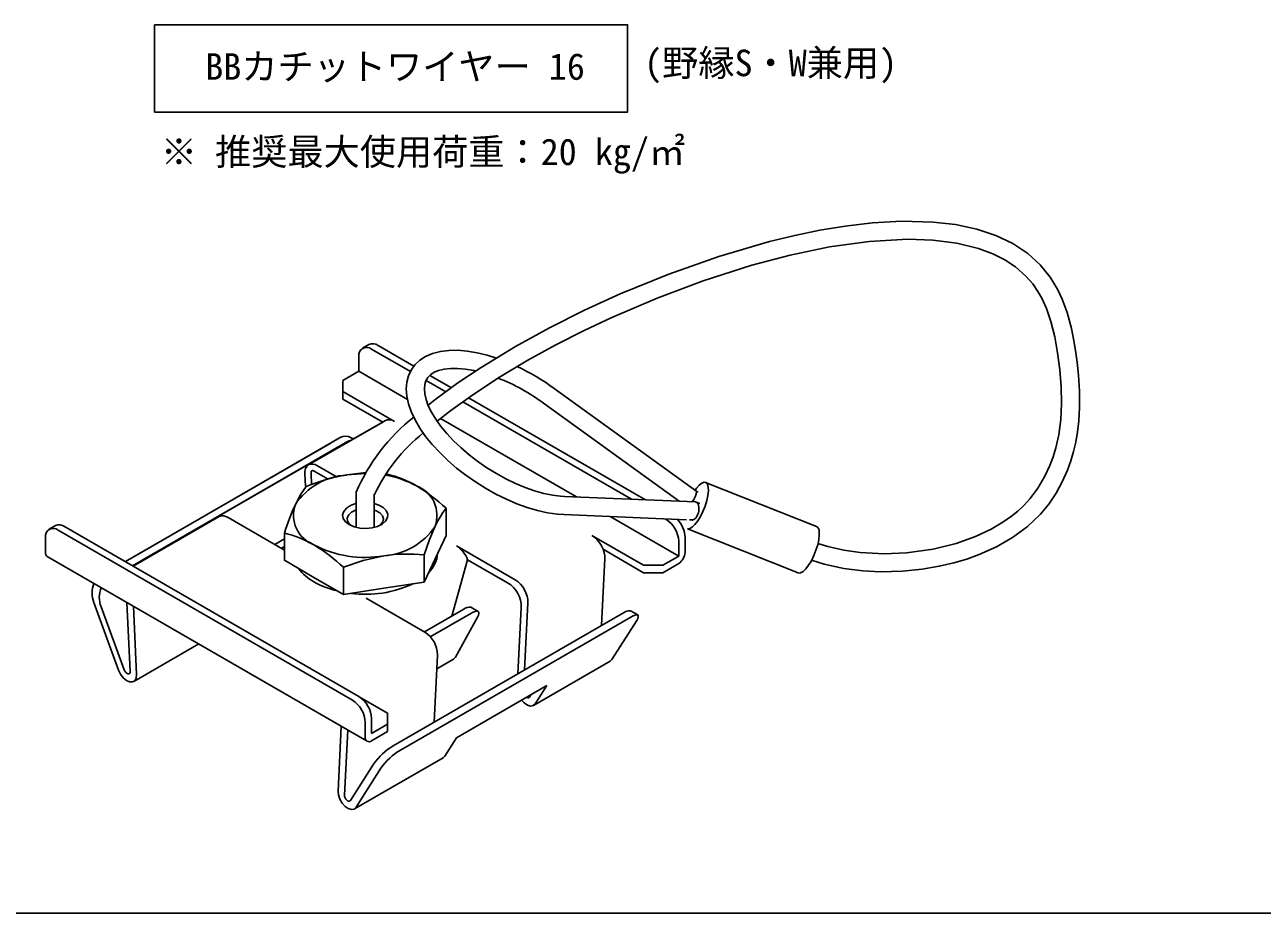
# Model space of a CAD drawing. Units: millimetres on the paper. Extents: x -142 to 140, y -98 to 97.
# Drawn here: x -45.7 to 22.7, y -98.2 to -49.1 of the extents above; entities that cross this region are included whole.
import ezdxf
from ezdxf.enums import TextEntityAlignment as Align

# ---------------------------------------------------------------- set-up
doc = ezdxf.new("R2010")
doc.units = ezdxf.units.MM
doc.layers.add('0-0_文字･図枠･寸法', color=7, linetype='Continuous')
doc.layers.add('0-2_BBカチットワイヤー', color=7, linetype='Continuous')
doc.styles.add('ＭＳ ゴシック', font='')
doc.styles.get('ＭＳ ゴシック').set_extended_font_data('MS Gothic')

msp = doc.modelspace()

# ---------------------------------------------------------------- linework, layer by layer
at = {"layer": '0-0_文字･図枠･寸法'}
msp.add_line((-142.236, -98.176), (139.764, -98.176), dxfattribs=at)
msp.add_lwpolyline([(-38.553, -49.104), (-38.553, -53.931), (-12.409, -53.931), (-12.409, -49.104)], close=True, dxfattribs=at)
at = {"layer": '0-2_BBカチットワイヤー'}
for p, q in [((-26.7, -66.765), (-27.053, -66.969)), ((-26.553, -67.018), (-24.411, -68.255)), ((-24.219, -67.958), (-26.2, -66.814)), ((-27.26, -67.427), (-27.26, -68.243)), ((-27.26, -68.243), (-28.144, -68.754)), ((-27.26, -68.243), (-24.57, -69.796)), ((-23.547, -68.754), (-22.459, -69.382)), ((-22.147, -69.154), (-23.334, -68.469)), ((-28.144, -69.774), (-28.144, -69.366)), ((-11.424, -75.344), (-21.194, -69.704)), ((-8.589, -74.881), (-16.464, -69.192)), ((-28.144, -69.774), (-25.941, -71.046)), ((-21.51, -69.93), (-12.186, -75.312)), ((-17.05, -70.003), (-9.549, -75.422)), ((-25.941, -71.046), (-29.475, -73.086)), ((-25.795, -70.961), (-27.592, -71.998)), ((-22.74, -70.853), (-15.234, -75.186)), ((-28.851, -72.224), (-40.164, -78.755)), ((-28.503, -72.486), (-39.763, -78.986)), ((-28.288, -71.899), (-39.602, -78.43)), ((-27.887, -72.13), (-39.201, -78.661)), ((-27.561, -71.981), (-27.678, -71.913)), ((-28.479, -72.511), (-30.038, -73.41)), ((-29.901, -73.864), (-29.872, -74.502)), ((-28.959, -74.202), (-29.733, -73.755)), ((-28.457, -74.084), (-29.538, -73.46)), ((-26.864, -73.834), (-27.932, -73.971)), ((-30.212, -74.595), (-30.244, -73.914)), ((-26.892, -73.885), (-27.932, -73.971)), ((-25.7, -73.921), (-25.762, -73.918)), ((-1.964, -76.825), (-8.094, -74.38)), ((-27.407, -74.924), (-27.407, -75.795)), ((-26.407, -75.795), (-26.407, -75.032)), ((-8.663, -75.458), (-15.894, -75.159)), ((-8.499, -74.917), (-8.59, -74.881)), ((-27.407, -75.795), (-27.407, -76.864)), ((-26.407, -76.864), (-26.407, -75.795)), ((-22.442, -77.316), (-22.442, -75.811)), ((-8.411, -75.55), (-8.616, -75.468)), ((-34.987, -76.268), (-39.73, -79.006)), ((-34.487, -76.317), (-31.371, -78.116)), ((-13.366, -76.264), (-9.582, -78.449)), ((-10.318, -76.391), (-10.29, -76.407)), ((-8.979, -76.446), (-8.826, -76.452)), ((-8.851, -76.451), (-8.781, -76.479)), ((-44.024, -76.766), (-44.377, -76.97)), ((-27.614, -86.408), (-43.877, -77.02)), ((-43.524, -76.815), (-27.26, -86.204)), ((-9.094, -76.942), (-2.983, -79.38)), ((-44.584, -77.428), (-44.584, -78.244)), ((-31.371, -77.498), (-31.906, -77.807)), ((-31.371, -77.925), (-31.536, -78.02)), ((-22.442, -77.316), (-23.046, -78.603)), ((-18.619, -79.763), (-21.862, -77.891)), ((-9.582, -78.449), (-9.582, -77.632)), ((-9.229, -78.244), (-9.229, -77.428)), ((-44.481, -78.473), (-26.803, -88.678)), ((-23.649, -79.89), (-23.649, -78.385)), ((-23.046, -78.603), (-23.649, -79.89)), ((-22.125, -81.767), (-21.25, -78.653)), ((-19.039, -79.929), (-21.25, -78.653)), ((-13.67, -78.583), (-13.854, -82.289)), ((-11.527, -79.367), (-13.764, -78.076)), ((-10.466, -78.959), (-9.582, -78.449)), ((-28.113, -80.573), (-29.742, -79.628)), ((-23.649, -79.89), (-25.881, -80.231)), ((-41.908, -81.015), (-40.544, -84.745)), ((-40.233, -84.732), (-41.507, -81.246)), ((-40.078, -81.015), (-39.9, -84.816)), ((-39.547, -84.997), (-39.724, -81.219)), ((-26.86, -80.776), (-23.617, -82.649)), ((-21.465, -81.386), (-23.635, -82.638)), ((-20.673, -81.506), (-21.065, -81.279)), ((-18.471, -84.954), (-18.29, -81.302)), ((-17.913, -81.033), (-18.096, -84.738)), ((-12.635, -81.585), (-25.363, -88.933)), ((-12.234, -81.817), (-24.962, -89.164)), ((-21.073, -81.613), (-23.312, -82.905)), ((-21.921, -84.042), (-20.706, -81.825)), ((-11.905, -82.007), (-13.269, -84.162)), ((-11.845, -81.703), (-12.246, -81.472)), ((-39.702, -85.375), (-36.113, -83.304)), ((-23.095, -87.623), (-22.911, -83.918)), ((-22.024, -84.151), (-21.921, -84.042)), ((-22.949, -84.685), (-22.024, -84.151)), ((-17.604, -86.702), (-13.362, -84.253)), ((-13.269, -84.162), (-13.362, -84.253)), ((-21.87, -88.486), (-16.872, -85.6)), ((-17.824, -86.239), (-17.735, -86.098)), ((-17.184, -86.093), (-17.512, -86.611)), ((-16.872, -85.6), (-17.217, -86.145)), ((-26.553, -87.429), (-26.553, -88.245)), ((-28.231, -87.854), (-28.408, -91.428)), ((-28.055, -91.654), (-27.877, -88.058)), ((-26.907, -88.45), (-26.907, -87.633)), ((-26.553, -88.245), (-25.669, -87.735)), ((-25.669, -88.143), (-26.553, -88.654)), ((-25.669, -88.143), (-25.669, -87.735)), ((-22.51, -89.497), (-21.87, -88.486)), ((-27.504, -92.417), (-22.603, -89.587)), ((-22.603, -89.587), (-22.51, -89.497)), ((-26.449, -89.939), (-27.723, -91.954)), ((-27.411, -92.326), (-26.048, -90.171))]:
    msp.add_line(p, q, dxfattribs=at)
for points in [[(6.89, -60.39), (5.725, -60.143), (4.475, -59.999), (2.758, -59.957), (1.136, -60.048), (-0.377, -60.223), (-1.784, -60.454), (-3.166, -60.739), (-4.56, -61.079), (-7.368, -61.9), (-10.124, -62.871), (-12.819, -63.968), (-14.795, -64.869), (-16.726, -65.839), (-18.606, -66.878), (-20.498, -68.031), (-21.786, -68.889), (-23.053, -69.815), (-23.429, -70.121)], [(-2.243, -78.676), (-1.55, -78.903), (-0.455, -79.136), (0.59, -79.266), (1.576, -79.314), (2.785, -79.285), (3.867, -79.176), (4.817, -79.015), (5.63, -78.825), (6.342, -78.614), (7.024, -78.369), (7.988, -77.937), (8.873, -77.429), (9.669, -76.842), (10.414, -76.13), (10.866, -75.581), (11.275, -74.975), (11.617, -74.355), (11.906, -73.71), (12.098, -73.18), (12.246, -72.676), (12.365, -72.164), (12.462, -71.592), (12.531, -70.971), (12.569, -70.217), (12.561, -69.336), (12.506, -68.451), (12.436, -67.748), (12.37, -67.227), (12.28, -66.65), (12.126, -65.882), (11.884, -64.987), (11.612, -64.252), (11.351, -63.706), (10.953, -63.053), (10.4, -62.366), (9.709, -61.734), (8.891, -61.191), (7.952, -60.742), (6.89, -60.39)], [(-22.932, -71.005), (-22.181, -70.411), (-20.961, -69.537), (-19.486, -68.574), (-17.925, -67.638), (-16.366, -66.778), (-14.816, -65.99), (-13.283, -65.268), (-10.778, -64.2), (-8.229, -63.244), (-5.54, -62.385), (-3.427, -61.827), (-1.239, -61.372), (0.944, -61.07), (3.081, -60.953), (4.464, -61), (5.793, -61.168), (6.996, -61.462), (7.775, -61.751), (8.443, -62.086), (9.025, -62.469), (9.612, -62.987), (9.983, -63.418), (10.273, -63.836), (10.482, -64.202), (10.743, -64.77), (10.993, -65.498), (11.204, -66.344), (11.361, -67.232), (11.474, -68.157), (11.549, -69.105), (11.572, -70.025), (11.533, -70.907), (11.426, -71.746), (11.265, -72.476), (11.117, -72.962), (10.934, -73.446), (10.656, -74.038), (10.267, -74.696), (9.844, -75.262)], [(-19.656, -67.518), (-20.168, -67.357), (-20.727, -67.22), (-21.271, -67.128), (-21.793, -67.083), (-22.29, -67.088), (-22.756, -67.144), (-23.186, -67.254), (-23.57, -67.418), (-23.899, -67.631), (-24.168, -67.887), (-24.376, -68.179), (-24.523, -68.5), (-24.61, -68.847), (-24.639, -69.218), (-24.61, -69.614), (-24.519, -70.034), (-24.367, -70.472), (-24.156, -70.923), (-23.888, -71.38), (-23.569, -71.837), (-23.202, -72.29), (-22.791, -72.735), (-22.342, -73.168), (-21.859, -73.586), (-21.346, -73.983), (-20.809, -74.358), (-20.254, -74.705), (-19.684, -75.023), (-19.107, -75.307), (-18.528, -75.555), (-17.951, -75.763), (-17.382, -75.93), (-16.827, -76.054), (-16.29, -76.132), (-15.935, -76.158), (-9.158, -76.439)], [(-15.894, -75.159), (-16.117, -75.144), (-16.566, -75.085), (-17.044, -74.985), (-17.547, -74.843), (-18.067, -74.661), (-18.597, -74.44), (-19.131, -74.184), (-19.661, -73.894), (-20.181, -73.574), (-20.684, -73.229), (-21.163, -72.862), (-21.613, -72.479), (-22.028, -72.085), (-22.403, -71.685), (-22.733, -71.284), (-23.014, -70.89), (-23.244, -70.507), (-23.421, -70.143), (-23.545, -69.802), (-23.617, -69.492), (-23.639, -69.216), (-23.618, -68.976), (-23.554, -68.767), (-23.443, -68.578), (-23.287, -68.422), (-23.093, -68.297), (-22.856, -68.199), (-22.549, -68.123), (-22.198, -68.084), (-21.804, -68.084), (-21.373, -68.123), (-20.908, -68.204), (-20.798, -68.231)], [(-25.295, -71.011), (-28.144, -69.366), (-28.144, -68.754)], [(-28.288, -71.899), (-28.143, -71.839), (-27.989, -71.821), (-27.832, -71.847), (-27.678, -71.913), (-27.678, -71.913)], [(-27.701, -72.062), (-27.742, -72.071), (-27.887, -72.13)], [(-29.538, -73.46), (-29.68, -73.394), (-29.817, -73.365), (-29.943, -73.373), (-30.051, -73.419), (-30.139, -73.5), (-30.202, -73.612), (-30.237, -73.753), (-30.244, -73.914)], [(-29.888, -74.152), (-29.888, -74.141), (-29.889, -74.13), (-29.889, -74.119), (-29.89, -74.108), (-29.89, -74.097), (-29.891, -74.085), (-29.891, -74.074), (-29.892, -74.062), (-29.892, -74.051), (-29.893, -74.039), (-29.893, -74.027), (-29.894, -74.015), (-29.895, -74.003), (-29.895, -73.991), (-29.896, -73.978), (-29.896, -73.966), (-29.897, -73.953), (-29.898, -73.94), (-29.898, -73.926), (-29.899, -73.912), (-29.9, -73.899), (-29.901, -73.884), (-29.901, -73.87), (-29.902, -73.856), (-29.902, -73.841), (-29.902, -73.828), (-29.901, -73.814), (-29.899, -73.801), (-29.897, -73.789), (-29.893, -73.777), (-29.889, -73.767), (-29.884, -73.757), (-29.877, -73.749), (-29.869, -73.742), (-29.859, -73.737), (-29.848, -73.733), (-29.836, -73.731), (-29.823, -73.73), (-29.81, -73.73)], [(-29.81, -73.73), (-29.798, -73.731), (-29.785, -73.734), (-29.774, -73.737), (-29.762, -73.741), (-29.751, -73.746), (-29.74, -73.752), (-29.73, -73.757), (-29.719, -73.763), (-29.709, -73.769)], [(-7.949, -74.64), (-7.992, -74.485), (-8.068, -74.393), (-8.173, -74.369), (-8.301, -74.415), (-8.445, -74.527), (-8.598, -74.701), (-8.681, -74.816)], [(-30.164, -74.605), (-30.46, -75.023), (-30.768, -75.6)], [(-9.092, -76.941), (-9.09, -76.941), (-8.973, -76.93), (-8.836, -76.85), (-8.686, -76.706), (-8.532, -76.506), (-8.381, -76.259), (-8.243, -75.981), (-8.124, -75.684), (-8.031, -75.386), (-7.969, -75.103), (-7.941, -74.85), (-7.949, -74.64)], [(-27.793, -76.712), (-27.998, -76.555), (-28.122, -76.372), (-28.156, -76.177), (-28.097, -75.983), (-27.95, -75.806), (-27.726, -75.658), (-27.441, -75.551), (-27.407, -75.542)], [(-27.407, -75.907), (-27.437, -75.918), (-27.663, -76.03), (-27.822, -76.175), (-27.9, -76.341), (-27.89, -76.513), (-27.792, -76.676), (-27.692, -76.764)], [(-26.407, -75.542), (-26.149, -75.629), (-25.909, -75.768), (-25.743, -75.94), (-25.663, -76.131), (-25.675, -76.327), (-25.779, -76.515), (-25.967, -76.679), (-26.224, -76.807), (-26.532, -76.891), (-26.867, -76.924), (-27.206, -76.904), (-27.522, -76.831), (-27.793, -76.712)], [(-26.121, -76.764), (-26.061, -76.716), (-25.941, -76.558), (-25.907, -76.387), (-25.962, -76.218), (-26.101, -76.066), (-26.311, -75.944), (-26.407, -75.907)], [(-8.663, -75.458), (-8.66, -75.459), (-8.615, -75.469), (-8.573, -75.494), (-8.537, -75.534), (-8.507, -75.586), (-8.484, -75.649), (-8.469, -75.722), (-8.463, -75.801), (-8.465, -75.886), (-8.475, -75.972), (-8.494, -76.058), (-8.52, -76.141), (-8.554, -76.219), (-8.593, -76.288)], [(9.844, -75.262), (9.492, -75.649), (9.155, -75.967), (8.816, -76.245), (8.337, -76.585), (7.679, -76.972), (6.823, -77.373), (5.759, -77.75), (4.482, -78.063), (3.005, -78.268), (1.774, -78.318), (0.451, -78.247), (-0.45, -78.124), (-1.347, -77.927), (-1.884, -77.747)], [(-29.742, -79.628), (-31.371, -78.683), (-31.371, -77.178)], [(-23.649, -78.385), (-23.353, -77.543), (-23.046, -76.806)], [(-2.983, -79.38), (-2.96, -79.387), (-2.842, -79.376), (-2.705, -79.296), (-2.556, -79.152), (-2.401, -78.952), (-2.251, -78.705), (-2.113, -78.426), (-1.994, -78.13), (-1.901, -77.832), (-1.839, -77.549), (-1.811, -77.296), (-1.819, -77.086)], [(-10.466, -78.959), (-11.527, -78.959), (-14.376, -77.314)], [(-25.881, -80.231), (-28.113, -80.573), (-28.113, -79.069), (-27.02, -78.689), (-25.881, -78.435)], [(-9.582, -78.857), (-10.466, -79.367), (-11.527, -79.367)], [(-20.706, -81.825), (-20.653, -81.711), (-20.63, -81.618), (-20.636, -81.549), (-20.673, -81.506), (-20.737, -81.49), (-20.828, -81.504), (-20.942, -81.545), (-21.073, -81.613)], [(-11.905, -82.007), (-11.845, -81.898), (-11.814, -81.809), (-11.814, -81.743), (-11.845, -81.703), (-11.905, -81.691), (-11.992, -81.706), (-12.103, -81.748), (-12.234, -81.817)], [(-40.544, -84.745), (-40.435, -84.971), (-40.285, -85.169), (-40.111, -85.317), (-39.933, -85.398), (-39.772, -85.403), (-39.645, -85.331), (-39.567, -85.19), (-39.547, -84.997)], [(-39.9, -84.816), (-39.907, -84.881), (-39.933, -84.927), (-39.975, -84.951), (-40.029, -84.95), (-40.088, -84.923), (-40.146, -84.873), (-40.196, -84.807), (-40.233, -84.732)], [(-27.242, -86.215), (-25.669, -87.123), (-25.669, -87.735)], [(-17.512, -86.611), (-17.621, -86.711), (-17.771, -86.736), (-17.945, -86.683), (-18.123, -86.559), (-18.265, -86.404)], [(-17.994, -86.248), (-17.968, -86.263), (-17.91, -86.28), (-17.86, -86.272), (-17.824, -86.239)], [(-28.408, -91.428), (-28.388, -91.644), (-28.31, -91.874), (-28.184, -92.093), (-28.022, -92.274), (-27.845, -92.398), (-27.671, -92.451), (-27.521, -92.426), (-27.411, -92.326)], [(-27.723, -91.954), (-27.76, -91.987), (-27.81, -91.995), (-27.868, -91.978), (-27.927, -91.936), (-27.98, -91.876), (-28.023, -91.803), (-28.049, -91.726), (-28.055, -91.654)]]:
    msp.add_lwpolyline(points, dxfattribs=at)
for centre, radius, start, end in [((-26.829, -67.357), 0.437, 50.79671, 189.21399), ((-26.493, -67.223), 0.503, 54.38234, 114.30723), ((-23.484, -78.745), 11.854, 53.69195, 65.16961), ((-23.56, -78.856), 10.989, 53.67418, 68.64771), ((-17.668, -79.098), 10.595, 128.23425, 156.80198), ((-25.588, -71.422), 0.505, 54.53269, 114.15688), ((-17.547, -79.295), 9.818, 128.82135, 154.58046), ((-27.717, -77.629), 3.664, 93.37339, 146.37041), ((-26.378, -83.697), 9.849, 99.07925, 112.60925), ((-26.749, -79.549), 5.65, 61.70113, 80.33594), ((-27.118, -79.814), 6.061, 59.81867, 76.46797), ((-29.229, -83.058), 9.928, 46.87807, 58.70229), ((-24.696, -76.213), 1.754, 340.23755, 69.11596), ((-9.924, -74.645), 1.355, 323.47394, 349.93102), ((-18.677, -81.126), 13.294, 155.43818, 162.72695), ((-29.117, -76.193), 1.754, 160.23754, 249.11597), ((-18.494, -78.886), 5.004, 142.09419, 155.44943), ((-34.779, -76.723), 0.5, 54.18795, 114.50162), ((-11.118, -77.702), 1.537, 2.6055, 57.39452), ((-10.764, -77.498), 1.537, 2.6055, 44.66253), ((-8.856, -76.162), 0.292, 275.88602, 334.4913), ((-44.153, -77.358), 0.437, 50.79671, 189.21399), ((-43.817, -77.224), 0.503, 54.38234, 114.30723), ((-32.79, -83.072), 6.062, 59.81976, 76.46689), ((-26.097, -74.777), 3.665, 273.37346, 326.37034), ((-2.097, -77.07), 0.279, 356.78639, 61.46747), ((-34.894, -86.307), 9.918, 46.8722, 58.70785), ((-26.914, -72.391), 6.132, 242.53837, 279.70013), ((-22.69, -79.183), 1.535, 20.22712, 57.36202), ((-15.204, -78.606), 1.535, 20.22715, 57.36199), ((-44.342, -78.273), 0.244, 173.31355, 235.37539), ((-24.567, -87.245), 8.908, 84.08528, 98.48488), ((-24.552, -78.175), 1.649, 314.4547, 355.30586), ((-14.931, -78.553), 1.261, 358.63829, 22.26408), ((-9.997, -78.209), 0.768, 302.60562, 357.39432), ((-28.45, -77.513), 2.691, 216.94122, 241.3052), ((-40.563, -80.494), 1.442, 158.34146, 201.17536), ((-27.339, -75.597), 4.905, 240.66237, 256.79798), ((-26.888, -74.359), 6.202, 262.55394, 294.85692), ((-19.789, -81.228), 1.5, 357.16408, 60.00269), ((-19.435, -81.048), 1.523, 0.59102, 57.57081), ((-40.162, -80.725), 1.443, 158.3425, 201.17432), ((-21.159, -81.729), 0.46, 78.16975, 131.74269), ((-12.322, -81.934), 0.468, 80.6104, 131.90346), ((-24.434, -83.934), 1.523, 0.59102, 57.57081), ((-28.442, -87.703), 1.537, 2.6055, 57.39452), ((-28.088, -87.499), 1.537, 2.6055, 57.39452), ((-26.691, -88.485), 0.218, 170.78712, 309.20231), ((-23.524, -92.005), 3.58, 120.90236, 144.7604), ((-23.123, -92.237), 3.58, 120.90236, 144.7604)]:
    msp.add_arc(centre, radius, start, end, dxfattribs=at)

# ---------------------------------------------------------------- texts
at = {"layer": '0-0_文字･図枠･寸法', "style": 'ＭＳ ゴシック'}
for s, p in [('BBカチットワイヤー 16', (-35.75, -52.582)), ('(野縁S・W兼用)', (-11.494, -52.383)), ('※ 推奨最大使用荷重：20 kg/㎡', (-38.204, -57.292))]:
    msp.add_text(s, height=1.466, dxfattribs=at).set_placement(p, align=Align.BOTTOM_LEFT)

doc.saveas('drawing.dxf')
